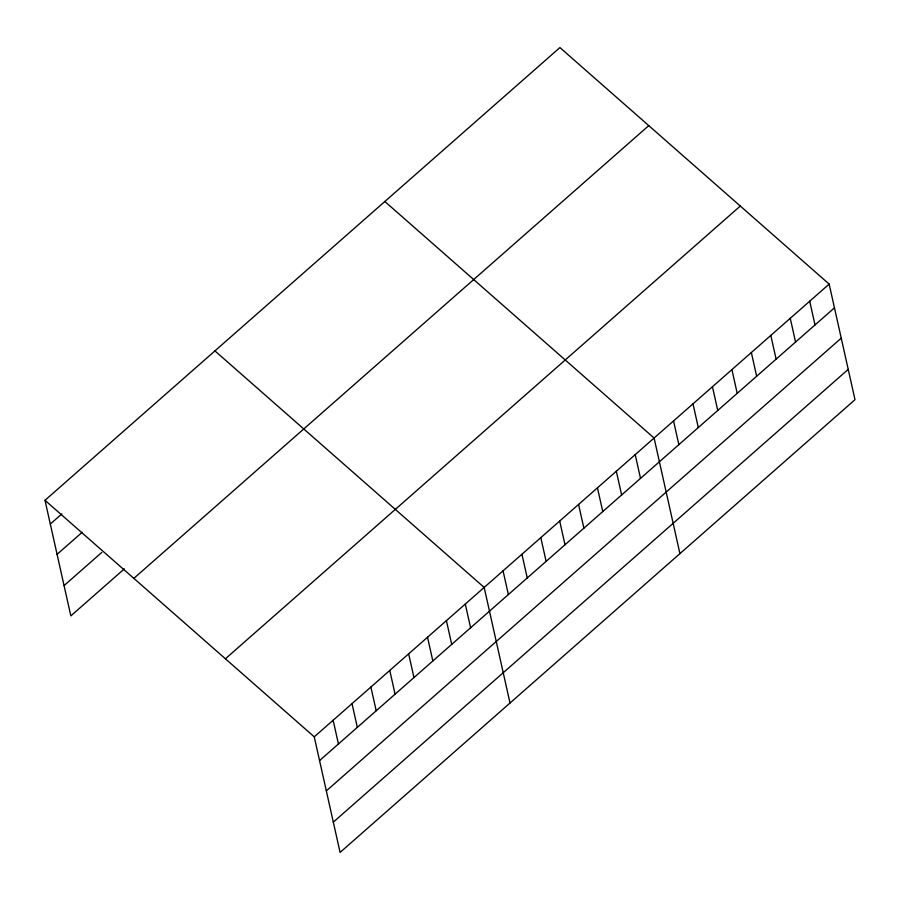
<?xml version="1.0" encoding="UTF-8"?>
<svg xmlns="http://www.w3.org/2000/svg" width="900" height="900" viewBox="0 0 900 900"><rect width="100%" height="100%" fill="white"/><g stroke="black" fill="none" stroke-linecap="round" stroke-linejoin="round"><path stroke-width="1.35" d="M45 500.31L559.913 47.565L829.159 284.108L855 399.69L340.088 852.435L314.257 736.841L45 500.31L70.841 615.893L124.335 568.856M50.31 524.048L61.841 513.9M57.083 554.355L82.249 532.215M64.058 585.585L101.824 552.386M133.852 578.363L648.765 125.629M225.405 658.789L740.306 206.044M314.257 736.841L829.159 284.108M319.556 760.579L834.469 307.834M326.34 790.886L841.241 338.152M333.315 822.127L848.227 369.382M384.84 201.499L654.097 438.041L679.928 553.624M214.92 350.899L484.178 587.441L510.007 703.035M809.707 301.207L815.018 324.945M790.256 318.308L795.566 342.045M770.805 335.419L776.115 359.145M751.354 352.519L756.664 376.256M731.903 369.619L737.212 393.356M712.451 386.73L717.75 410.456M693 403.83L698.299 427.567M673.549 420.93L678.847 444.668M635.209 454.635L640.519 478.373M616.331 471.24L621.641 494.966M597.454 487.834L602.764 511.571M578.576 504.439L583.875 528.176M559.699 521.044L564.998 544.77M540.81 537.637L546.12 561.375M521.933 554.243L527.243 577.969M503.055 570.836L508.365 594.574M465.289 604.046L470.599 627.773M446.411 620.64L451.721 644.377M427.534 637.245L432.844 660.971M408.656 653.839L413.955 677.576M389.779 670.444L395.077 694.181M370.89 687.049L376.2 710.775M352.012 703.643L357.322 727.38M333.135 720.248L338.445 743.974"/></g></svg>
